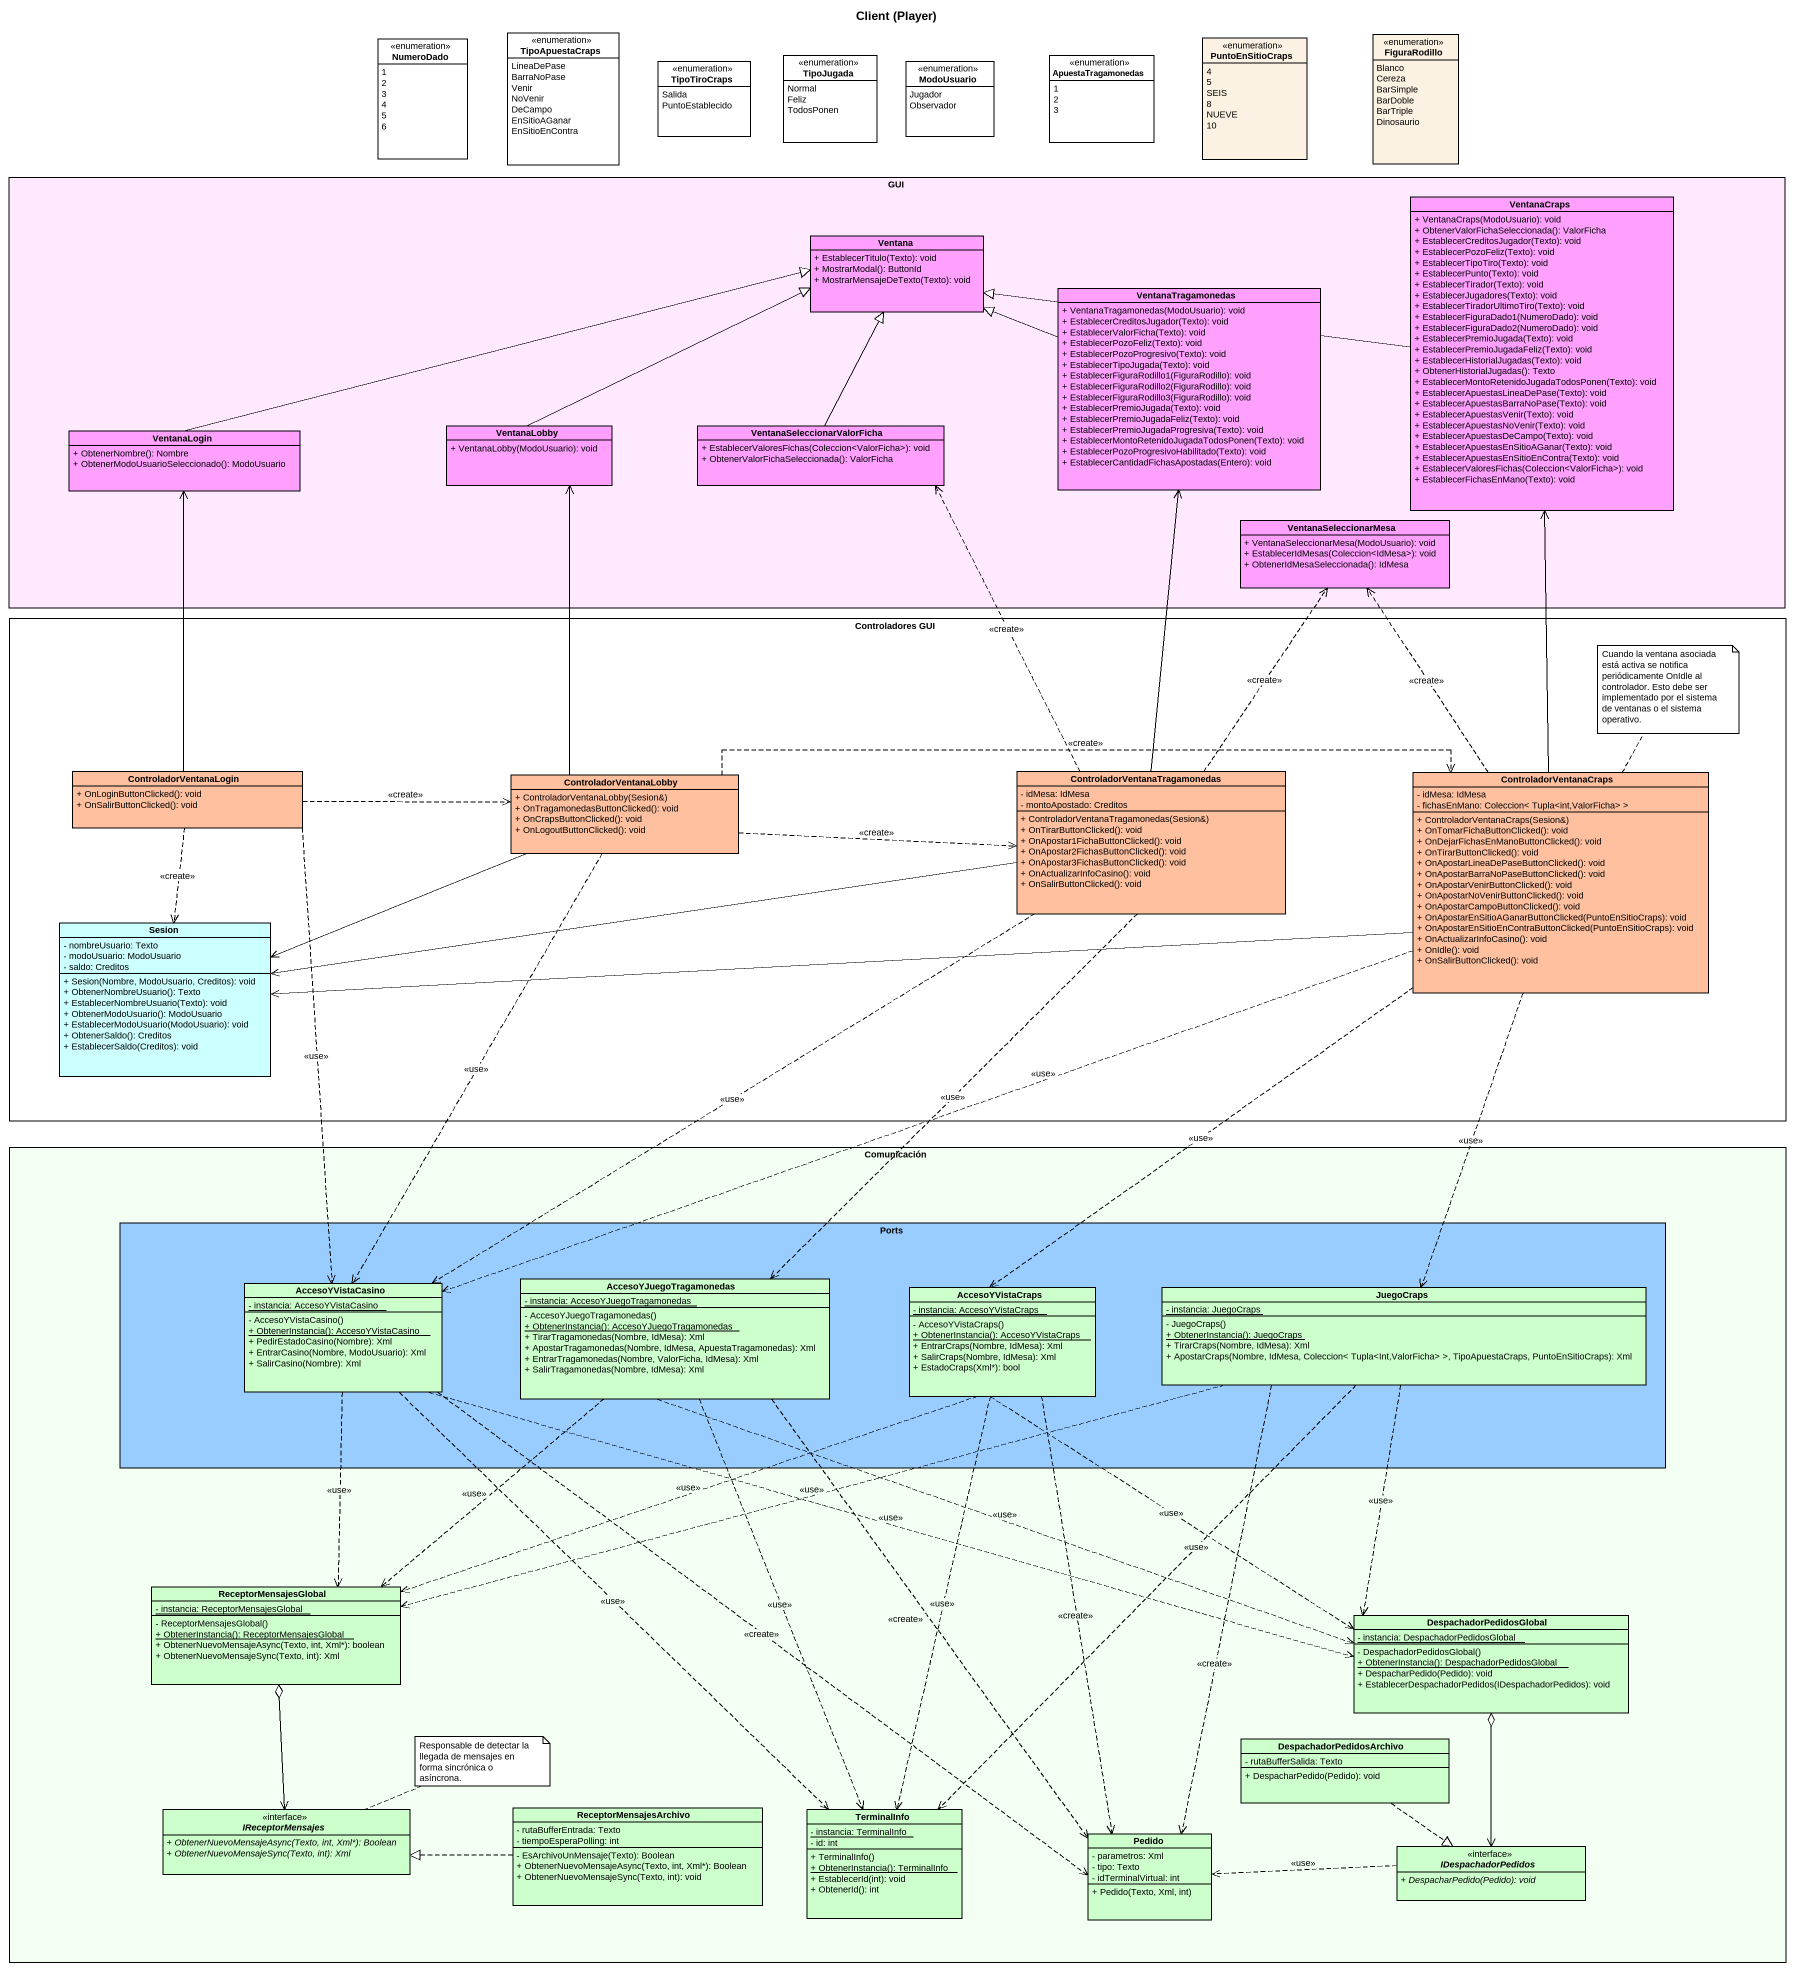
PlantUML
@startuml
title Client (Player)
hide circle
hide empty members
skinparam classAttributeIconSize 0
enum TipoApuestaCraps {
  LineaDePase
  BarraNoPase
  Venir
  NoVenir
  DeCampo
  EnSitioAGanar
  EnSitioEnContra
}
enum FiguraRodillo #FCF2E3 {
  Blanco
  Cereza
  BarSimple
  BarDoble
  BarTriple
  Dinosaurio
}
enum NumeroDado {
  1
  2
  3
  4
  5
  6
}
enum TipoTiroCraps {
  Salida
  PuntoEstablecido
}
enum TipoJugada {
  Normal
  Feliz
  TodosPonen
}
enum ModoUsuario {
  Jugador
  Observador
}
enum ApuestaTragamonedas {
  1
  2
  3
}
enum PuntoEnSitioCraps #FCF2E3 {
  4
  5
  SEIS
  8
  NUEVE
  10
}
rectangle GUI #FFE9FF {
  class VentanaCraps #FFA0FF {
    + VentanaCraps(ModoUsuario): void
    + ObtenerValorFichaSeleccionada(): ValorFicha
    + EstablecerCreditosJugador(Texto): void
    + EstablecerPozoFeliz(Texto): void
    + EstablecerTipoTiro(Texto): void
    + EstablecerPunto(Texto): void
    + EstablecerTirador(Texto): void
    + EstablecerJugadores(Texto): void
    + EstablecerTiradorUltimoTiro(Texto): void
    + EstablecerFiguraDado1(NumeroDado): void
    + EstablecerFiguraDado2(NumeroDado): void
    + EstablecerPremioJugada(Texto): void
    + EstablecerPremioJugadaFeliz(Texto): void
    + EstablecerHistorialJugadas(Texto): void
    + ObtenerHistorialJugadas(): Texto
    + EstablecerMontoRetenidoJugadaTodosPonen(Texto): void
    + EstablecerApuestasLineaDePase(Texto): void
    + EstablecerApuestasBarraNoPase(Texto): void
    + EstablecerApuestasVenir(Texto): void
    + EstablecerApuestasNoVenir(Texto): void
    + EstablecerApuestasDeCampo(Texto): void
    + EstablecerApuestasEnSitioAGanar(Texto): void
    + EstablecerApuestasEnSitioEnContra(Texto): void
    + EstablecerValoresFichas(Coleccion<ValorFicha>): void
    + EstablecerFichasEnMano(Texto): void
  }
  class Ventana #FFA0FF {
    + EstablecerTitulo(Texto): void
    + MostrarModal(): ButtonId
    + MostrarMensajeDeTexto(Texto): void
  }
  class VentanaTragamonedas #FFA0FF {
    + VentanaTragamonedas(ModoUsuario): void
    + EstablecerCreditosJugador(Texto): void
    + EstablecerValorFicha(Texto): void
    + EstablecerPozoFeliz(Texto): void
    + EstablecerPozoProgresivo(Texto): void
    + EstablecerTipoJugada(Texto): void
    + EstablecerFiguraRodillo1(FiguraRodillo): void
    + EstablecerFiguraRodillo2(FiguraRodillo): void
    + EstablecerFiguraRodillo3(FiguraRodillo): void
    + EstablecerPremioJugada(Texto): void
    + EstablecerPremioJugadaFeliz(Texto): void
    + EstablecerPremioJugadaProgresiva(Texto): void
    + EstablecerMontoRetenidoJugadaTodosPonen(Texto): void
    + EstablecerPozoProgresivoHabilitado(Texto): void
    + EstablecerCantidadFichasApostadas(Entero): void
  }
  class VentanaLogin #FFA0FF {
    + ObtenerNombre(): Nombre
    + ObtenerModoUsuarioSeleccionado(): ModoUsuario
  }
  class VentanaLobby #FFA0FF {
    + VentanaLobby(ModoUsuario): void
  }
  class VentanaSeleccionarValorFicha #FFA0FF {
    + EstablecerValoresFichas(Coleccion<ValorFicha>): void
    + ObtenerValorFichaSeleccionada(): ValorFicha
  }
  class VentanaSeleccionarMesa #FFA0FF {
    + VentanaSeleccionarMesa(ModoUsuario): void
    + EstablecerIdMesas(Coleccion<IdMesa>): void
    + ObtenerIdMesaSeleccionada(): IdMesa
  }
}
rectangle "Controladores GUI" as Controladores_GUI {
  class ControladorVentanaLogin #FFC0A0 {
    + OnLoginButtonClicked(): void
    + OnSalirButtonClicked(): void
  }
  class "ControladorVentanaTragamonedas" as ControladorVentanaTragamoned #FFC0A0 {
    - idMesa: IdMesa
    - montoApostado: Creditos
    + ControladorVentanaTragamonedas(Sesion&)
    + OnTirarButtonClicked(): void
    + OnApostar1FichaButtonClicked(): void
    + OnApostar2FichasButtonClicked(): void
    + OnApostar3FichasButtonClicked(): void
    + OnActualizarInfoCasino(): void
    + OnSalirButtonClicked(): void
  }
  class ControladorVentanaLobby #FFC0A0 {
    + ControladorVentanaLobby(Sesion&)
    + OnTragamonedasButtonClicked(): void
    + OnCrapsButtonClicked(): void
    + OnLogoutButtonClicked(): void
  }
  class ControladorVentanaCraps #FFC0A0 {
    - idMesa: IdMesa
    - fichasEnMano: Coleccion< Tupla<int,ValorFicha> >
    + ControladorVentanaCraps(Sesion&)
    + OnTomarFichaButtonClicked(): void
    + OnDejarFichasEnManoButtonClicked(): void
    + OnTirarButtonClicked(): void
    + OnApostarLineaDePaseButtonClicked(): void
    + OnApostarBarraNoPaseButtonClicked(): void
    + OnApostarVenirButtonClicked(): void
    + OnApostarNoVenirButtonClicked(): void
    + OnApostarCampoButtonClicked(): void
    + OnApostarEnSitioAGanarButtonClicked(PuntoEnSitioCraps): void
    + OnApostarEnSitioEnContraButtonClicked(PuntoEnSitioCraps): void
    + OnActualizarInfoCasino(): void
    + OnIdle(): void
    + OnSalirButtonClicked(): void
  }
  class Sesion #CCFFFF {
    - nombreUsuario: Texto
    - modoUsuario: ModoUsuario
    - saldo: Creditos
    + Sesion(Nombre, ModoUsuario, Creditos): void
    + ObtenerNombreUsuario(): Texto
    + EstablecerNombreUsuario(Texto): void
    + ObtenerModoUsuario(): ModoUsuario
    + EstablecerModoUsuario(ModoUsuario): void
    + ObtenerSaldo(): Creditos
    + EstablecerSaldo(Creditos): void
  }
}
rectangle Comunicación #F2FFF2 {
  rectangle Ports #99CCFF {
    class AccesoYVistaCasino #CCFFCC {
      {static} - instancia: AccesoYVistaCasino
      - AccesoYVistaCasino()
      {static} + ObtenerInstancia(): AccesoYVistaCasino
      + PedirEstadoCasino(Nombre): Xml
      + EntrarCasino(Nombre, ModoUsuario): Xml
      + SalirCasino(Nombre): Xml
    }
    class AccesoYJuegoTragamonedas #CCFFCC {
      {static} - instancia: AccesoYJuegoTragamonedas
      - AccesoYJuegoTragamonedas()
      {static} + ObtenerInstancia(): AccesoYJuegoTragamonedas
      + TirarTragamonedas(Nombre, IdMesa): Xml
      + ApostarTragamonedas(Nombre, IdMesa, ApuestaTragamonedas): Xml
      + EntrarTragamonedas(Nombre, ValorFicha, IdMesa): Xml
      + SalirTragamonedas(Nombre, IdMesa): Xml
    }
    class AccesoYVistaCraps #CCFFCC {
      {static} - instancia: AccesoYVistaCraps
      - AccesoYVistaCraps()
      {static} + ObtenerInstancia(): AccesoYVistaCraps
      + EntrarCraps(Nombre, IdMesa): Xml
      + SalirCraps(Nombre, IdMesa): Xml
      + EstadoCraps(Xml*): bool
    }
    class JuegoCraps #CCFFCC {
      {static} - instancia: JuegoCraps
      - JuegoCraps()
      {static} + ObtenerInstancia(): JuegoCraps
      + TirarCraps(Nombre, IdMesa): Xml
      + ApostarCraps(Nombre, IdMesa, Coleccion< Tupla<Int,ValorFicha> >, TipoApuestaCraps, PuntoEnSitioCraps): Xml
    }
  }
  class ReceptorMensajesGlobal #CCFFCC {
    {static} - instancia: ReceptorMensajesGlobal
    - ReceptorMensajesGlobal()
    {static} + ObtenerInstancia(): ReceptorMensajesGlobal
    + ObtenerNuevoMensajeAsync(Texto, int, Xml*): boolean
    + ObtenerNuevoMensajeSync(Texto, int): Xml
  }
  class DespachadorPedidosGlobal #CCFFCC {
    {static} - instancia: DespachadorPedidosGlobal
    - DespachadorPedidosGlobal()
    {static} + ObtenerInstancia(): DespachadorPedidosGlobal
    + DespacharPedido(Pedido): void
    + EstablecerDespachadorPedidos(IDespachadorPedidos): void
  }
  class DespachadorPedidosArchivo #CCFFCC {
    - rutaBufferSalida: Texto
    + DespacharPedido(Pedido): void
  }
  abstract class IReceptorMensajes <<interface>> #CCFFCC {
    {abstract} + ObtenerNuevoMensajeAsync(Texto, int, Xml*): Boolean
    {abstract} + ObtenerNuevoMensajeSync(Texto, int): Xml
  }
  class ReceptorMensajesArchivo #CCFFCC {
    - rutaBufferEntrada: Texto
    - tiempoEsperaPolling: int
    - EsArchivoUnMensaje(Texto): Boolean
    + ObtenerNuevoMensajeAsync(Texto, int, Xml*): Boolean
    + ObtenerNuevoMensajeSync(Texto, int): void
  }
  class TerminalInfo #CCFFCC {
    {static} - instancia: TerminalInfo
    - id: int
    + TerminalInfo()
    {static} + ObtenerInstancia(): TerminalInfo
    + EstablecerId(int): void
    + ObtenerId(): int
  }
  class Pedido #CCFFCC {
    - parametros: Xml
    - tipo: Texto
    - idTerminalVirtual: int
    + Pedido(Texto, Xml, int)
  }
  abstract class IDespachadorPedidos <<interface>> #CCFFCC {
    {abstract} + DespacharPedido(Pedido): void
  }
}
VentanaCraps -left-|> Ventana
VentanaTragamonedas -left-|> Ventana
VentanaLogin -right-|> Ventana
VentanaLobby -right-|> Ventana
VentanaSeleccionarValorFicha -up-|> Ventana
ControladorVentanaLogin -up-> VentanaLogin
ControladorVentanaLogin .right.> ControladorVentanaLobby : <<create>>
ControladorVentanaLogin ..> Sesion : <<create>>
ControladorVentanaLogin ..> AccesoYVistaCasino : <<use>>
ControladorVentanaTragamoned -up-> VentanaTragamonedas
ControladorVentanaTragamoned .up.> VentanaSeleccionarValorFicha : <<create>>
ControladorVentanaTragamoned .up.> VentanaSeleccionarMesa : <<create>>
ControladorVentanaTragamoned -left-> Sesion
ControladorVentanaTragamoned ..> AccesoYVistaCasino : <<use>>
ControladorVentanaTragamoned ..> AccesoYJuegoTragamonedas : <<use>>
ControladorVentanaLobby -up-> VentanaLobby
ControladorVentanaLobby .right.> ControladorVentanaTragamoned : <<create>>
ControladorVentanaLobby .right.> ControladorVentanaCraps : <<create>>
ControladorVentanaLobby -left-> Sesion
ControladorVentanaLobby ..> AccesoYVistaCasino : <<use>>
ControladorVentanaCraps -up-> VentanaCraps
ControladorVentanaCraps .up.> VentanaSeleccionarMesa : <<create>>
ControladorVentanaCraps -left-> Sesion
ControladorVentanaCraps .left.> AccesoYVistaCasino : <<use>>
ControladorVentanaCraps ..> AccesoYVistaCraps : <<use>>
ControladorVentanaCraps ..> JuegoCraps : <<use>>
AccesoYVistaCasino ..> ReceptorMensajesGlobal : <<use>>
AccesoYVistaCasino .right.> DespachadorPedidosGlobal : <<use>>
AccesoYVistaCasino ..> TerminalInfo : <<use>>
AccesoYVistaCasino ..> Pedido : <<create>>
AccesoYJuegoTragamonedas ..> ReceptorMensajesGlobal : <<use>>
AccesoYJuegoTragamonedas .right.> DespachadorPedidosGlobal : <<use>>
AccesoYJuegoTragamonedas ..> TerminalInfo : <<use>>
AccesoYJuegoTragamonedas ..> Pedido : <<create>>
AccesoYVistaCraps .left.> ReceptorMensajesGlobal : <<use>>
AccesoYVistaCraps ..> DespachadorPedidosGlobal : <<use>>
AccesoYVistaCraps ..> TerminalInfo : <<use>>
AccesoYVistaCraps ..> Pedido : <<create>>
JuegoCraps .left.> ReceptorMensajesGlobal : <<use>>
JuegoCraps ..> DespachadorPedidosGlobal : <<use>>
JuegoCraps ..> TerminalInfo : <<use>>
JuegoCraps ..> Pedido : <<create>>
DespachadorPedidosArchivo ..|> IDespachadorPedidos
IReceptorMensajes <-up-o ReceptorMensajesGlobal
ReceptorMensajesArchivo .left.|> IReceptorMensajes
IDespachadorPedidos <-up-o DespachadorPedidosGlobal
IDespachadorPedidos .left.> Pedido : <<use>>
note top of ControladorVentanaCraps : Cuando la ventana asociada está activa se notifica periódicamente OnIdle al controlador. Esto debe ser implementado por el sistema de ventanas o el sistema operativo.
note right of IReceptorMensajes : Responsable de detectar la llegada de mensajes en forma sincrónica o asíncrona.
@enduml
